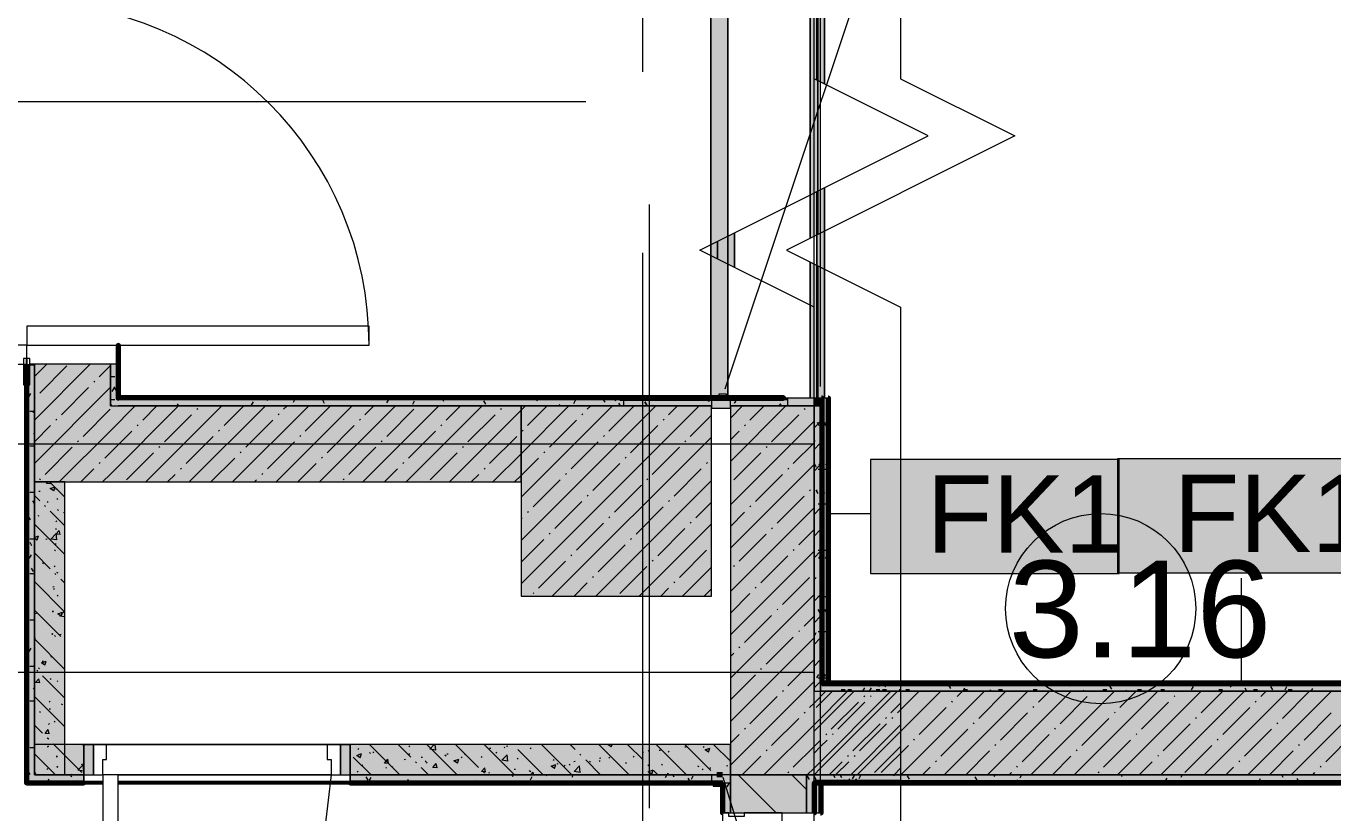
# Model space of a CAD drawing. Header units: millimetres. Extents: x -3817 to 677485, y -22715 to 103890.
# Drawn here: x 588856 to 592292, y 12007 to 14075 of the extents above; entities that cross this region are included whole.
import ezdxf

# ---------------------------------------------------------------- set-up
doc = ezdxf.new("R2010")
doc.units = ezdxf.units.MM
doc.layers.add('PDF _Геометрия', color=7, linetype='Continuous', true_color=0x1d1d1d)
doc.layers.add('PDF _Сплошная заливка', color=7, linetype='Continuous', true_color=0xffffff)
doc.layers.add('PDF _Текст', color=7, linetype='Continuous')
doc.styles.add('PDF GOST-Common', font='arial.ttf')

msp = doc.modelspace()

# ---------------------------------------------------------------- hatches: boundary and pattern name
at = {"layer": 'PDF _Сплошная заливка', "transparency": 33554559}
h = msp.add_hatch(color=256, dxfattribs=at)
h.paths.add_polyline_path([(588858.1, 12106.9), (588878.1, 12106.9), (588878.1, 13186.9), (588866.1, 13186.9), (588866.1, 13131.9), (588858.1, 13131.9), (588858.1, 12653.9)], flags=0)
h.paths.add_polyline_path([(588866.1, 14636.9), (588878.1, 14636.9), (588878.1, 17226.9), (588858.1, 17226.9), (588858.6, 14691.9), (588866.1, 14691.9), (588866.1, 14644.9)], flags=0)
h = msp.add_hatch(color=256, dxfattribs=at)
h.paths.add_polyline_path([(589078.1, 12876.9), (589078.1, 13186.9), (588878.1, 13186.9), (588878.1, 12876.9)], flags=0)
h.paths.add_polyline_path([(588878.1, 14636.9), (589078.1, 14636.9), (589078.1, 17076.9), (588878.1, 17076.9), (588878.1, 16477.7)], flags=0)
for color, points in [(5, [(590656.6, 13097.9), (590677.6, 13097.9), (590677.6, 13107.9), (590697.6, 13107.9), (590697.6, 13097.9), (590701.6, 13097.9), (590701.6, 15455.9), (590677.6, 15455.9), (590677.6, 15445.9), (590657.6, 15445.9), (590656.6, 13107.9)]), (5, [(590677.6, 13101.1), (590677.6, 13107.9), (590697.6, 13107.9), (590697.6, 13101.1), (590701.6, 13101.1), (590701.6, 15455.9), (590677.6, 15455.9), (590677.6, 15445.9), (590657.6, 15445.9), (590656.6, 13101.1)]), (5, [(590719, 13441.3), (590719, 13532.2), (590674, 13509.7), (590674, 13463.8), (590715, 13443.3)]), (5, [(590719, 13441.3), (590719, 13532.2), (590674, 13509.7), (590674, 13463.8), (590715, 13443.3)]), (256, [(590928.1, 13076.9), (590928.1, 13096.9), (589098.1, 13096.9), (589098.1, 13076.9), (590658.1, 13076.9), (590658.1, 13091.9), (590708.1, 13091.9), (590708.1, 13076.9)]), (256, [(590708.1, 13076.9), (590858.1, 13076.9), (590858.1, 13096.9), (590428.1, 13096.9), (590428.1, 13076.9), (590658.1, 13076.9), (590658.1, 13091.9), (590708.1, 13091.9)]), (256, [(590928.1, 12326.9), (590948.1, 12326.9), (590948.1, 13096.9), (590928.1, 13096.9), (590928.1, 12653.9)]), (256, [(590945.5, 12326.9), (590965.5, 12326.9), (590965.5, 13096.9), (590945.5, 13096.9), (590945.5, 12547.6)]), (256, [(590052.9, 12876.9), (590158.1, 12876.9), (590158.1, 13076.9), (589078.1, 13076.9), (589078.1, 12876.9)]), (256, [(590158.1, 12576.9), (590658.1, 12576.9), (590658.1, 13076.9), (590158.1, 13076.9), (590158.1, 12653.9)]), (256, [(590908.1, 12106.9), (590928.1, 12106.9), (590928.1, 13076.9), (590708.1, 13076.9), (590708.1, 12106.9), (590783.6, 12106.9)]), (256, [(588878.1, 12106.9), (588958.1, 12106.9), (588958.1, 12876.9), (588878.1, 12876.9), (588878.1, 12653.9)]), (256, [(592405.5, 12326.9), (592405.5, 12346.9), (590965.5, 12346.9), (590965.5, 12326.9), (591951.7, 12326.9)]), (256, [(591951.7, 12106.9), (592425.5, 12106.9), (592425.5, 12326.9), (590945.5, 12326.9), (590945.5, 12106.9), (591223.4, 12106.9)]), (256, [(594345.5, 12086.9), (594345.5, 12106.9), (590945.5, 12106.9), (590945.5, 12086.9), (593408.5, 12086.9)])]:
    msp.add_hatch(color=color, dxfattribs=at).paths.add_polyline_path(points)
at = {"layer": 'PDF _Сплошная заливка', "true_color": 0x494949, "transparency": 33554559}
h = msp.add_hatch(color=251, dxfattribs=at)
h.paths.add_polyline_path([(590938.1, 13096.9), (590938.1, 13445.5), (590918.1, 13455.5), (590918.1, 13096.9), (590928.1, 13096.9)], flags=0)
h.paths.add_polyline_path([(590918.1, 13517.9), (590938.1, 13527.9), (590938.1, 15456.9), (590918.1, 15456.9), (590918.1, 13786.7)], flags=0)
h = msp.add_hatch(color=251, dxfattribs=at)
h.paths.add_polyline_path([(590945.5, 13096.9), (590955.5, 13096.9), (590955.5, 13650.4), (590935.5, 13640.4), (590935.5, 13096.9)], flags=0)
h.paths.add_polyline_path([(590955.5, 13923), (590955.5, 15456.9), (590935.5, 15456.9), (590935.5, 13933), (590945.5, 13928)], flags=0)
at = {"layer": 'PDF _Сплошная заливка', "transparency": 33554559}
h = msp.add_hatch(color=256, dxfattribs=at)
h.paths.add_polyline_path([(590688.1, 12106.9), (590708.1, 12106.9), (590708.1, 12186.9), (589708.1, 12186.9), (589708.1, 12106.9), (590687.1, 12106.9)], flags=0)
h.paths.add_polyline_path([(588878.1, 12106.9), (589008.1, 12106.9), (589008.1, 12186.9), (588878.1, 12186.9)], flags=0)
h = msp.add_hatch(color=256, dxfattribs=at)
h.paths.add_polyline_path([(590658.1, 12086.9), (590658.1, 12106.9), (589708.1, 12106.9), (589708.1, 12086.9), (590052.9, 12086.9)], flags=0)
h.paths.add_polyline_path([(589008.1, 12086.9), (589008.1, 12106.9), (588858.1, 12106.9), (588858.1, 12086.9)], flags=0)
h = msp.add_hatch(color=256, dxfattribs=at)
h.paths.add_polyline_path([(590783.6, 9776.9), (590908.1, 9776.9), (590908.1, 9876.9), (590708.1, 9876.9), (590708.1, 9776.9)], flags=0)
h.paths.add_polyline_path([(590783.6, 12006.9), (590908.1, 12006.9), (590908.1, 12106.9), (590708.1, 12106.9), (590708.1, 12006.9)], flags=0)
h = msp.add_hatch(color=256, dxfattribs=at)
h.paths.add_polyline_path([(590908.1, 9776.9), (590928.1, 9776.9), (590928.1, 9856.9), (590908.1, 9856.9), (590908.1, 9785.9)], flags=0)
h.paths.add_polyline_path([(590908.1, 12006.9), (590928.1, 12006.9), (590928.1, 12106.9), (590908.1, 12106.9)], flags=0)
h = msp.add_hatch(color=256, dxfattribs=at)
h.paths.add_polyline_path([(590928.1, 9776.9), (590945.5, 9776.9), (590945.5, 9856.9), (590928.1, 9856.9), (590928.1, 9779.5)], flags=0)
h.paths.add_polyline_path([(590928.1, 12006.9), (590945.5, 12006.9), (590945.5, 12106.9), (590928.1, 12106.9), (590928.1, 12017.3)], flags=0)
h = msp.add_hatch(color=256, dxfattribs=at)
h.paths.add_polyline_path([(590689.1, 9796.9), (590708.1, 9796.9), (590708.1, 9876.9), (590688.1, 9876.9), (590688.1, 9796.9)], flags=0)
h.paths.add_polyline_path([(590688.1, 12006.9), (590708.1, 12006.9), (590708.1, 12085.9), (590688.1, 12085.9)], flags=0)

# ---------------------------------------------------------------- linework, layer by layer
at = {"layer": 'PDF _Геометрия', "color": 7, "lineweight": 9}
for points in [[(590928.1, 1596.9), (590928.1, 13336.7), (590628.1, 13486.7), (591228.1, 13786.7), (590928.1, 13936.7), (590928.1, 25676.6)], [(591155.8, 25676.6), (591155.8, 13936.7), (591455.8, 13786.7), (590855.8, 13486.7), (591155.8, 13336.7), (591155.8, 1596.9)], [(590677.6, 13101.1), (590656.6, 13101.1), (590656.6, 15455.9), (590656.6, 13101.1)], [(590701.6, 13101.1), (590701.6, 15455.9), (590701.6, 13101.1), (590697.6, 13101.1)], [(589078.1, 13076.9), (589078.1, 13186.9), (589078.1, 13076.9), (589098.1, 13076.9)], [(590417.6, 13096.9), (589098.1, 13096.9), (589098.1, 13097.9)], [(590948.1, 12346.9), (590948.1, 13096.9)], [(590965.5, 12346.9), (590965.5, 13096.9)], [(590658.1, 13076.9), (590158.1, 13076.9), (590158.1, 12576.9), (590658.1, 12576.9), (590658.1, 13076.9)], [(590928.1, 12326.9), (590928.1, 13076.9), (590928.1, 12326.9), (590948.1, 12326.9)], [(590945.5, 12326.9), (590945.5, 13076.9), (590945.5, 12326.9), (590965.5, 12326.9)], [(590966, 12794.1), (591076.9, 12794.1)], [(592052.4, 12347.4), (592052.4, 12624.1)], [(592425.5, 12326.9), (592405.5, 12326.9), (590965.5, 12326.9), (592405.5, 12326.9)], [(590928.1, 12106.9), (590908.1, 12106.9), (590908.1, 12006.9), (590908.1, 12106.9), (590708.1, 12106.9), (590708.1, 12006.9), (590708.1, 12106.9), (590688.1, 12106.9)], [(590708.1, 12106.9), (590908.1, 12106.9), (590928.1, 12106.9)], [(588858.1, 12086.9), (589008.1, 12086.9)], [(589708.1, 12086.9), (590658.1, 12086.9)], [(590688.1, 12085.9), (590688.1, 12006.9)], [(590928.1, 12006.9), (590928.1, 12085.9)], [(590945.5, 12006.9), (590945.5, 12085.9)]]:
    msp.add_lwpolyline(points, dxfattribs=at)
at = {"layer": 'PDF _Геометрия', "color": 253, "lineweight": 9, "true_color": 0xaaaaaa}
for points in [[(590928.1, 13000.5), (590928.1, 14576.9), (590928.1, 17076.9)], [(590945.5, 13127.5), (590945.5, 14576.9), (590945.5, 17076.9)], [(590478.1, 13955.6), (590478.1, 14590.6)], [(585603.9, 13876.9), (587828.1, 13876.9), (590328.1, 13876.9)], [(590495.5, 12018.8), (590495.5, 13606.3)], [(590478.1, 11891.9), (590478.1, 13479.4)], [(587535.3, 12976.9), (588428.1, 12976.9), (590928.1, 12976.9)], [(590945.5, 12016.2), (590945.5, 12651.2)], [(590928.1, 11889.3), (590928.1, 12524.3)], [(586325.1, 12376.9), (588428.1, 12376.9), (590928.1, 12376.9)], [(589048.1, 12186.9), (589668.1, 12186.9), (589048.1, 12186.9)], [(589098.1, 12106.9), (589658.1, 12106.9), (589643.1, 11973.3), (589598.7, 11846.5), (589527.2, 11732.8), (589432.2, 11637.8), (589318.4, 11566.3), (589191.6, 11521.9), (589058.1, 11506.9)], [(589658.1, 12106.9), (589058.1, 12106.9)]]:
    msp.add_lwpolyline(points, dxfattribs=at)
at = {"layer": 'PDF _Геометрия', "color": 231, "lineweight": 70, "true_color": 0xff80c0}
for points in [[(590965.5, 15456.9), (590966.5, 15456.9), (590966.5, 16835.9), (592404.5, 16835.9), (592404.5, 12347.9), (590966.5, 12347.9), (590966.5, 13096.9), (590965.5, 13096.9)], [(588857.1, 13186.9), (588857.1, 12086.9), (588858.1, 12086.9), (588858.1, 13131.9)], [(590417.6, 13096.9), (590417.6, 13097.9), (589098.1, 13097.9)], [(591155.8, 12347.9), (590949.1, 12347.9), (590949.1, 13096.9), (590948.1, 13096.9)], [(590945.5, 12086.9), (594585.5, 12086.9), (594585.5, 12755.9), (607045.5, 12755.9), (607377.1, 12755.9)], [(590945.5, 12006.9), (590946.5, 12006.9), (590946.5, 12085.9), (594585.5, 12085.9), (594586.5, 12085.9), (594586.5, 12755.9), (594585.5, 12755.9)], [(590949.1, 12346.9), (591155.8, 12346.9)], [(590966.5, 12346.9), (592405.5, 12346.9)], [(590687.6, 12106.9), (590672.6, 12106.9)], [(588858.1, 12086.9), (588857.1, 12086.9), (588857.1, 12085.9), (589008.1, 12085.9), (589008.1, 12086.9)], [(589708.1, 12086.9), (589708.1, 12085.9), (590688.1, 12085.9)], [(590687.1, 12085.9), (590687.1, 12006.9), (590688.1, 12006.9)], [(591155.8, 12086.9), (590928.1, 12086.9)], [(590928.1, 12006.9), (590929.1, 12006.9), (590929.1, 12085.9), (591155.8, 12085.9)]]:
    msp.add_lwpolyline(points, dxfattribs=at)
at = {"layer": 'PDF _Геометрия', "color": 7, "lineweight": 9}
for points in [[(590656.6, 15455.9), (590656.6, 13097.9)], [(590701.6, 15455.9), (590701.6, 13097.9)], [(590918.1, 15456.9), (590918.1, 13517.9)], [(590935.5, 15456.9), (590935.5, 13933)], [(590938.1, 15456.9), (590938.1, 13527.9)], [(590955.5, 15456.9), (590955.5, 13923)], [(590955.5, 13650.4), (590955.5, 13096.9)], [(590935.5, 13640.4), (590935.5, 13096.9)], [(590674, 13509.7), (590674, 13463.8)], [(590674, 13509.7), (590674, 13463.8)], [(590719, 13532.2), (590719, 13441.3)], [(590719, 13532.2), (590719, 13441.3)], [(590918.1, 13455.5), (590918.1, 13096.9)], [(590938.1, 13445.5), (590938.1, 13096.9)], [(588878.1, 13186.9), (588878.1, 12876.9)], [(589098.1, 13076.9), (590158.1, 13076.9)], [(591730, 12936), (591076.9, 12936), (591076.9, 12636), (591730, 12636)], [(592379, 12938), (591725.9, 12938), (591725.9, 12638), (592379, 12638)], [(588878.1, 12106.9), (589008.1, 12106.9)], [(589708.1, 12106.9), (590687.1, 12106.9)], [(590945.5, 12106.9), (590928.1, 12106.9)]]:
    msp.add_lwpolyline(points, close=True, dxfattribs=at)
at = {"layer": 'PDF _Геометрия', "color": 250, "lineweight": 9, "true_color": 0x3c3c3c}
for points in [[(590694.3, 13122.1), (591206.6, 14655.2), (591431.9, 14655.2), (591206.6, 14655.2), (590666.6, 15387.2)], [(590694.3, 9797.6), (591206.6, 10414.2), (591431.9, 10414.2), (591206.6, 10414.2), (590689.3, 12099.5)]]:
    msp.add_lwpolyline(points, dxfattribs=at)
at = {"layer": 'PDF _Геометрия', "color": 253, "lineweight": 9, "true_color": 0xaaaaaa}
msp.add_lwpolyline([(589758.1, 13236.9, 0.414213), (588858.1, 14136.9), (588974.6, 14152.2), (589083.1, 14197.1), (589176.3, 14268.7), (589247.8, 14361.9), (589292.8, 14470.4), (589308.1, 14586.9)], format="xyb", dxfattribs=at)
at = {"layer": 'PDF _Геометрия', "color": 253, "lineweight": 13, "true_color": 0xaaaaaa}
for points in [[(589758.1, 13236.9), (589758.1, 13286.9), (588858.1, 13286.9), (588858.1, 13236.9)], [(588858.1, 13236.9), (588808.1, 13236.9), (588808.1, 13246.9), (588778.1, 13246.9), (588778.1, 13186.9), (588858.1, 13186.9)], [(588849.1, 13201.9), (588849.1, 13131.9), (588857.1, 13131.9), (588857.1, 13201.9)], [(588857.1, 13201.9), (588857.1, 13186.9), (588858.1, 13186.9), (588858.1, 13201.9)], [(588858.1, 13201.9), (588858.1, 13131.9), (588866.1, 13131.9), (588866.1, 13201.9)], [(589033.1, 12186.9), (589008.1, 12186.9), (589008.1, 12106.9), (589033.1, 12106.9)], [(589058.1, 12106.9), (589058.1, 12146.9), (589068.1, 12146.9), (589068.1, 12186.9), (589033.1, 12186.9), (589033.1, 12106.9)], [(589658.1, 12106.9), (589683.1, 12106.9), (589683.1, 12186.9), (589648.1, 12186.9), (589648.1, 12146.9), (589658.1, 12146.9)], [(589683.1, 12186.9), (589683.1, 12106.9), (589708.1, 12106.9), (589708.1, 12186.9)], [(589058.1, 11506.9), (589098.1, 11506.9), (589098.1, 12106.9), (589058.1, 12106.9)]]:
    msp.add_lwpolyline(points, close=True, dxfattribs=at)
at = {"layer": 'PDF _Геометрия', "color": 231, "lineweight": 70, "true_color": 0xff80c0}
for points in [[(589099.1, 13096.9), (589099.1, 13235.3), (589098.1, 13235.3), (589098.1, 13096.9)], [(590417.6, 13096.9), (590847.6, 13096.9), (590847.6, 13097.9), (590417.6, 13097.9)]]:
    msp.add_lwpolyline(points, close=True, dxfattribs=at)
at = {"layer": 'PDF _Геометрия', "color": 9, "lineweight": 9, "true_color": 0xc0c0c0}
for points in [[(589098.1, 13097.9), (589098.1, 13186.9), (589078.1, 13186.9), (588878.1, 13186.9), (588866.1, 13186.9)], [(588858.1, 13131.9), (588858.1, 12106.9), (588858.1, 12086.9)], [(589008.1, 12106.9), (589008.1, 12086.9), (589008.1, 12106.9), (589008.1, 12186.9), (588878.1, 12186.9), (588878.1, 12106.9), (588878.1, 12876.9), (589078.1, 12876.9), (590158.1, 12876.9), (590158.1, 13076.9), (590658.1, 13076.9), (590428.1, 13076.9), (590428.1, 13096.9), (590858.1, 13096.9), (590858.1, 13076.9), (590708.1, 13076.9), (590928.1, 13076.9), (590708.1, 13076.9), (590708.1, 12106.9), (590708.1, 12186.9), (589708.1, 12186.9), (589708.1, 12106.9), (589708.1, 12086.9), (589708.1, 12106.9)], [(590948.1, 13096.9), (590928.1, 13096.9), (590417.6, 13096.9)], [(590697.6, 13091.9), (590697.6, 13107.9), (590677.6, 13107.9), (590677.6, 13091.9)], [(590965.5, 13096.9), (590945.5, 13096.9), (590928.1, 13096.9)], [(591155.8, 12346.9), (590949.1, 12346.9)], [(592405.5, 12346.9), (590966.5, 12346.9)], [(589008.1, 12186.9), (589708.1, 12186.9)], [(590928.1, 12106.9), (591155.8, 12106.9), (590928.1, 12106.9)], [(590662.6, 12085.9), (590662.6, 12076.8), (590682.6, 12076.8), (590682.6, 12085.9)], [(590928.1, 12086.9), (591155.8, 12086.9)], [(590945.5, 12086.9), (594345.5, 12086.9), (594565.5, 12086.9)], [(590688.1, 12006.9), (590708.1, 12006.9), (590908.1, 12006.9), (590928.1, 12006.9)], [(590928.1, 12006.9), (590945.5, 12006.9)]]:
    msp.add_lwpolyline(points, dxfattribs=at)
at = {"layer": 'PDF _Геометрия', "color": 253, "lineweight": 9, "true_color": 0x9b9b9b}
for points in [[(588866.1, 13184.9), (588876.1, 13184.9)], [(589088.8, 13186.4), (589088.6, 13186.9)], [(589079.4, 13154.5), (589089.5, 13154.5)], [(589092.9, 13118.4), (589087.9, 13127.1)], [(588867.6, 13109.1), (588862.5, 13100.4)], [(589079.4, 13093.5), (589089.5, 13093.5)], [(589086.9, 13123.2), (589081.9, 13114.5)], [(589170.8, 13093.5), (589180.9, 13093.5)], [(589176.2, 13096.1), (589175.7, 13096.9)], [(589247.6, 13096.9), (589244.3, 13091.1)], [(589353.7, 13093.5), (589363.8, 13093.5)], [(589445.2, 13093.5), (589455.2, 13093.5)], [(589494, 13096.9), (589490.1, 13090)], [(589506.1, 13093.5), (589516.2, 13093.5)], [(589563.1, 13094.6), (589558.1, 13085.9)], [(589599.6, 13094.2), (589598.1, 13096.9)], [(589641.3, 13083), (589636.2, 13091.7)], [(589658.5, 13093.5), (589668.6, 13093.5)], [(589750, 13093.5), (589760, 13093.5)], [(589808.9, 13093.5), (589803.8, 13084.8)], [(589841.4, 13093.5), (589851.5, 13093.5)], [(589955, 13088.2), (589950, 13096.9)], [(590023.1, 13092.3), (590020.4, 13096.9)], [(590024.3, 13093.5), (590034.3, 13093.5)], [(590092.3, 13096.9), (590091.2, 13094.9)], [(590115.7, 13093.5), (590125.8, 13093.5)], [(590176.7, 13093.5), (590186.7, 13093.5)], [(590200.8, 13089.3), (590196.4, 13096.9)], [(590300.3, 13091.4), (590295.3, 13082.7)], [(590329.1, 13093.5), (590339.1, 13093.5)], [(590338.7, 13096.9), (590336.9, 13093.8)], [(590378.5, 13086.3), (590373.4, 13095)], [(590409.1, 13096.9), (590405, 13089.7)], [(590420.5, 13093.5), (590430.6, 13093.5), (590428.1, 13093.5)], [(588866, 13063), (588876.1, 13063)], [(588878.1, 13066.4), (588873.7, 13058.7)], [(589081.7, 13076.9), (589078.1, 13083.1)], [(589257.7, 13076.9), (589254.4, 13082.5)], [(589453.5, 13087.6), (589448.4, 13078.9)], [(589876.9, 13089.5), (589871.9, 13080.8)], [(590064.7, 13081.1), (590059.7, 13089.8)], [(590102.4, 13076.9), (590101.3, 13078.7)], [(590258.7, 13080.2), (590256.8, 13076.9)], [(590419.1, 13076.9), (590415.1, 13083.9)], [(590942, 13024.5), (590937, 13033.3)], [(590938.7, 13032.5), (590948.1, 13032.5)], [(590959.4, 13024.5), (590954.4, 13033.3)], [(590956, 13032.5), (590965.5, 13032.5)], [(588878.1, 13002.7), (588876.7, 13005.2)], [(590948.1, 12994.2), (590945.1, 12989)], [(590965.5, 12994.2), (590962.5, 12989)], [(588866, 12971.6), (588876.1, 12971.6)], [(590930.9, 12982.9), (590928.1, 12987.7)], [(590948.2, 12982.9), (590945.5, 12987.7)], [(590935, 12914.9), (590929.9, 12923.6)], [(590946.1, 12929.7), (590941.1, 12921)], [(590952.3, 12914.9), (590947.3, 12923.6)], [(590963.4, 12929.7), (590958.4, 12921)], [(590938.7, 12910.6), (590948.1, 12910.6)], [(590956, 12910.6), (590965.5, 12910.6)], [(590939.1, 12846.8), (590934, 12855.6)], [(590956.4, 12846.8), (590951.4, 12855.6)], [(588866, 12849.7), (588876.1, 12849.7)], [(588878.1, 12819.9), (588873.7, 12827.5)], [(590938.7, 12819.2), (590948.1, 12819.2)], [(590956, 12819.2), (590965.5, 12819.2)], [(588862.4, 12795.3), (588858.1, 12787.9)], [(588867.6, 12777.1), (588862.6, 12785.8)], [(588858.3, 12727.3), (588858.1, 12727)], [(588866, 12727.7), (588876.1, 12727.7)], [(588871.7, 12709.1), (588866.6, 12717.8)], [(588869.4, 12685.6), (588864.4, 12676.9)], [(590938.7, 12697.3), (590948.1, 12697.3)], [(590945, 12684), (590940, 12675.3)], [(590956, 12697.3), (590965.5, 12697.3)], [(590962.3, 12684), (590957.3, 12675.3)], [(588875.8, 12641.1), (588870.7, 12649.8)], [(588866, 12636.3), (588876.1, 12636.3)], [(588864.6, 12599.4), (588859.6, 12608.1)], [(590938.7, 12575.3), (590948.1, 12575.3)], [(590944.2, 12533.1), (590939.2, 12541.8)], [(590956, 12575.3), (590965.5, 12575.3)], [(590961.6, 12533.1), (590956.6, 12541.8)], [(588866, 12514.4), (588876.1, 12514.4)], [(590932.7, 12479.9), (590928.1, 12471.8)], [(590938.7, 12483.9), (590948.1, 12483.9)], [(590950.1, 12479.9), (590945.5, 12471.8)], [(590956, 12483.9), (590965.5, 12483.9)], [(588868.4, 12439.9), (588863.3, 12431.2)], [(588861.6, 12421.7), (588858.1, 12427.8)], [(590948.1, 12404.4), (590947.4, 12405.7)], [(590965.5, 12404.4), (590964.7, 12405.7)], [(588866, 12392.5), (588876.1, 12392.5)], [(588878.1, 12395.9), (588874.5, 12389.6)], [(590939.8, 12370.2), (590934.8, 12361.5)], [(590957.2, 12370.2), (590952.1, 12361.5)], [(588878.1, 12332.2), (588875.9, 12336)], [(590938.7, 12362), (590948.1, 12362)], [(590956, 12362), (590965.5, 12362)], [(591060.6, 12335.6), (591055.6, 12326.9)], [(591078, 12335.6), (591073, 12326.9)], [(591102.3, 12346.8), (591097.3, 12338.1)], [(591119.6, 12346.8), (591114.6, 12338.1)], [(591225.3, 12346.9), (591224.3, 12345.2)], [(591246, 12345.3), (591245.1, 12346.9)], [(591287.6, 12334.2), (591282.6, 12342.9)], [(591471.6, 12346.9), (591470, 12344.1)], [(591542, 12346.9), (591538, 12340)], [(591601.4, 12339.3), (591597, 12346.9)], [(591669.4, 12343.4), (591667.4, 12346.9)], [(591711, 12332.3), (591706, 12341)], [(591847.1, 12340.4), (591843.4, 12346.9)], [(591924.9, 12339.4), (591919.8, 12330.7)], [(591964.4, 12346.9), (591961.5, 12341.9)], [(592024.8, 12337.4), (592019.8, 12346.2)], [(592134.5, 12330.4), (592129.4, 12339.1)], [(592170.6, 12338.3), (592165.6, 12329.6)], [(588866, 12301), (588876.1, 12301)], [(590999.6, 12331.5), (591009.7, 12331.5)], [(591017, 12331.5), (591027, 12331.5)], [(591091.1, 12331.5), (591101.1, 12331.5)], [(591108.4, 12331.5), (591118.5, 12331.5)], [(591152, 12331.5), (591155.8, 12331.5)], [(591169.4, 12331.5), (591179.4, 12331.5)], [(591323.7, 12334.5), (591319.3, 12326.9)], [(591321.8, 12331.5), (591331.8, 12331.5)], [(591391.8, 12330.5), (591389.7, 12326.9)], [(591413.2, 12331.5), (591423.3, 12331.5)], [(591504.7, 12331.5), (591514.7, 12331.5)], [(591637.5, 12329.4), (591636.1, 12326.9)], [(591687.5, 12331.5), (591697.6, 12331.5)], [(591749.4, 12326.9), (591747.6, 12329.8)], [(591779, 12331.5), (591789, 12331.5)], [(591839.9, 12331.5), (591850, 12331.5)], [(591992.3, 12331.5), (592002.4, 12331.5)], [(592066.1, 12326.9), (592061.4, 12335)], [(592083.8, 12331.5), (592093.8, 12331.5)], [(592129, 12327.2), (592128.8, 12326.9)], [(592171.7, 12326.9), (592171.1, 12327.9)], [(592175.2, 12331.5), (592185.3, 12331.5)], [(592238.6, 12334.2), (592234.4, 12326.9)], [(588878.1, 12213), (588877.5, 12211.9)], [(588866, 12179.1), (588876.1, 12179.1)], [(588866.8, 12108), (588861.8, 12116.7)], [(588916, 12095.7), (588910.9, 12087)], [(588976.5, 12100.9), (588973, 12106.9)], [(589755.3, 12093), (589750.3, 12101.7)], [(589762.8, 12099.5), (589757.8, 12090.7)], [(589864.4, 12086.9), (589859.9, 12094.7)], [(589978.3, 12106.9), (589977.2, 12104.9)], [(590137.1, 12102.3), (590134.5, 12106.9)], [(590186.3, 12101.3), (590181.3, 12092.6)], [(590224.7, 12106.9), (590222.9, 12103.8)], [(590295, 12106.9), (590290.9, 12099.7)], [(590541.4, 12106.9), (590536.7, 12098.6)], [(590560.5, 12100.4), (590556.8, 12106.9)], [(590602.2, 12089.2), (590597.1, 12097.9)], [(590609.7, 12103.2), (590604.7, 12094.5)], [(590915.9, 12094.4), (590910.9, 12103.1)], [(590933.3, 12094.4), (590928.3, 12103.1)], [(590984, 12098.5), (590979.1, 12106.9)], [(591001.3, 12098.5), (590996.5, 12106.9)], [(591025.6, 12087.3), (591020.6, 12096)], [(591033.2, 12105.1), (591028.1, 12096.4)], [(591043, 12087.3), (591037.9, 12096)], [(591050.5, 12105.1), (591045.5, 12096.4)], [(591139.7, 12106.9), (591137.8, 12103.5)], [(591157.1, 12106.9), (591155.1, 12103.5)], [(591179, 12095.5), (591174, 12104.2)], [(591356.7, 12092.5), (591351.7, 12101.2)], [(591403.5, 12106.9), (591400.9, 12102.4)], [(591473.8, 12106.9), (591468.9, 12098.3)], [(591738.5, 12101.8), (591735.6, 12106.9)], [(591855.7, 12097.8), (591850.7, 12089.1)], [(591896.2, 12106.9), (591892.4, 12100.2)], [(592101.5, 12096.7), (592096.4, 12088)], [(592162, 12099.9), (592157.9, 12106.9)], [(592203.6, 12088.7), (592198.6, 12097.4)], [(592248.1, 12106.9), (592247.8, 12106.2)], [(589794, 12086.9), (589791.9, 12090.6)], [(590040.4, 12086.9), (590037.6, 12091.7)], [(590144.6, 12090.2), (590142.7, 12086.9)], [(590216.4, 12086.9), (590215.3, 12088.7)], [(590390.4, 12089.1), (590389.1, 12086.9)], [(590704.1, 12083.9), (590699.1, 12075.2)], [(590991.5, 12094), (590987.4, 12086.9)], [(590999.6, 12087.7), (591009.7, 12087.7)], [(591008.9, 12094), (591004.8, 12086.9)], [(591017, 12087.7), (591027, 12087.7)], [(591091.1, 12087.7), (591101.1, 12087.7)], [(591108.4, 12087.7), (591118.5, 12087.7)], [(591199.9, 12087.7), (591209.9, 12087.7)], [(591254.6, 12092.9), (591251.1, 12086.9)], [(591322.6, 12088.8), (591321.5, 12086.9)], [(591382.7, 12087.7), (591392.8, 12087.7)], [(591395.2, 12086.9), (591393.3, 12090.1)], [(591465.6, 12086.9), (591461.4, 12094.1)], [(591474.2, 12087.7), (591484.2, 12087.7)], [(591535.1, 12087.7), (591545.2, 12087.7)], [(591568.4, 12087.7), (591567.9, 12086.9)], [(591641.6, 12086.9), (591639.1, 12091.2)], [(591687.5, 12087.7), (591697.6, 12087.7)], [(591779, 12087.7), (591789, 12087.7)], [(591817.5, 12086.9), (591816.8, 12088.2)], [(591870.4, 12087.7), (591880.5, 12087.7)], [(592053.3, 12087.7), (592063.4, 12087.7)], [(592144.7, 12087.7), (592154.8, 12087.7)], [(592169.5, 12092.6), (592166.2, 12086.9)], [(592205.7, 12087.7), (592215.8, 12087.7)]]:
    msp.add_lwpolyline(points, dxfattribs=at)
at = {"layer": 'PDF _Геометрия', "lineweight": 9}
for points in [[(588878.1, 13153.9), (588911.1, 13186.9)], [(588878.1, 13039.8), (589025.1, 13186.9)], [(588892, 13110.7), (588963.3, 13182)], [(589048.8, 13153.5), (589078.1, 13182.8)], [(588878.1, 12925.8), (589078.1, 13125.8)], [(589034.5, 13139.2), (589036.9, 13141.6)], [(588878.1, 13096.8), (588880.1, 13098.8)], [(588949, 13053.7), (589020.3, 13125)], [(588943.2, 12876.9), (589078.1, 13011.7), (589143.2, 13076.9)], [(589006, 12996.7), (589077.3, 13067.9)], [(589057.3, 12876.9), (589078.1, 12897.7), (589257.3, 13076.9)], [(589162.8, 13039.4), (589200.3, 13076.9)], [(589171.3, 12876.9), (589371.3, 13076.9)], [(589285.4, 12876.9), (589485.4, 13076.9)], [(589305.4, 13067.9), (589307.8, 13070.3)], [(589376.7, 13025.2), (589428.4, 13076.9)], [(589399.4, 12876.9), (589599.4, 13076.9)], [(589513.5, 12876.9), (589713.5, 13076.9)], [(589533.5, 13067.9), (589542.4, 13076.9)], [(589590.5, 13010.9), (589656.5, 13076.9)], [(589627.5, 12876.9), (589827.5, 13076.9)], [(589741.6, 12876.9), (589941.6, 13076.9)], [(589747.3, 13053.7), (589770.5, 13076.9)], [(589804.4, 12996.7), (589875.6, 13067.9)], [(589855.6, 12876.9), (590055.6, 13076.9)], [(589961.2, 13039.4), (589998.6, 13076.9)], [(589969.7, 12876.9), (590158.1, 13065.3), (590169.7, 13076.9)], [(590083.7, 12876.9), (590158.1, 12951.2), (590283.7, 13076.9)], [(590103.7, 13067.9), (590106.1, 13070.3)], [(590158.1, 12837.2), (590397.8, 13076.9)], [(590158.1, 12723.1), (590511.8, 13076.9)], [(590158.1, 12609.1), (590625.9, 13076.9)], [(590175, 13025.2), (590226.7, 13076.9)], [(590331.8, 13067.9), (590340.8, 13076.9)], [(590388.9, 13010.9), (590454.8, 13076.9)], [(590545.7, 13053.7), (590568.9, 13076.9)], [(590708.1, 13045), (590739.9, 13076.9)], [(590708.1, 12931), (590854, 13076.9)], [(590759.5, 13039.4), (590797, 13076.9)], [(590902.1, 13067.9), (590904.5, 13070.3)], [(588878.1, 12982.8), (588920.5, 13025.2)], [(588934.7, 13039.4), (588937.1, 13041.8)], [(589148.6, 13025.2), (589151, 13027.5)], [(589219.9, 12982.4), (589291.1, 13053.7)], [(589433.7, 12968.1), (589505, 13039.4)], [(589519.2, 13053.7), (589521.6, 13056.1)], [(589647.6, 12953.9), (589718.8, 13025.2)], [(589733.1, 13039.4), (589735.5, 13041.8)], [(589946.9, 13025.2), (589949.3, 13027.5)], [(590018.2, 12982.4), (590089.5, 13053.7)], [(590232.1, 12968.1), (590303.3, 13039.4)], [(590317.6, 13053.7), (590320, 13056.1)], [(590445.9, 12953.9), (590517.2, 13025.2)], [(590531.4, 13039.4), (590533.8, 13041.8)], [(590602.7, 12996.7), (590658.1, 13052.1)], [(590708.1, 12816.9), (590928.1, 13036.9)], [(590745.3, 13025.2), (590747.6, 13027.5)], [(590816.6, 12982.4), (590887.8, 13053.7)], [(590928.1, 13019.6), (590945.5, 13036.9)], [(589063, 12939.6), (589078.1, 12954.7), (589134.3, 13010.9)], [(589276.9, 12925.4), (589348.2, 12996.7)], [(589362.4, 13010.9), (589364.8, 13013.3)], [(589576.3, 12996.7), (589578.6, 12999)], [(589861.4, 12939.6), (589932.7, 13010.9)], [(590075.2, 12925.4), (590146.5, 12996.7)], [(590160.8, 13010.9), (590163.1, 13013.3)], [(590239.9, 12576.9), (590658.1, 12995)], [(590374.6, 12996.7), (590377, 12999)], [(590708.1, 12988), (590731, 13010.9)], [(588906.2, 12896.9), (588977.5, 12968.1)], [(588991.8, 12982.4), (588994.1, 12984.8)], [(589120.1, 12882.6), (589191.4, 12953.9)], [(589205.6, 12968.1), (589208, 12970.5)], [(589419.5, 12953.9), (589421.8, 12956.3)], [(589490.7, 12911.1), (589562, 12982.4)], [(589704.6, 12896.9), (589775.9, 12968.1)], [(589790.1, 12982.4), (589792.5, 12984.8)], [(589918.4, 12882.6), (589989.7, 12953.9)], [(590004, 12968.1), (590006.3, 12970.5)], [(590217.8, 12953.9), (590220.2, 12956.3)], [(590289.1, 12911.1), (590360.4, 12982.4)], [(590502.9, 12896.9), (590574.2, 12968.1)], [(590588.5, 12982.4), (590590.8, 12984.8)], [(590716.8, 12882.6), (590788, 12953.9)], [(590802.3, 12968.1), (590804.7, 12970.5)], [(590873.6, 12925.4), (590928.1, 12979.9)], [(590928.1, 12962.6), (590945.5, 12979.9)], [(589048.8, 12925.4), (589051.2, 12927.7)], [(589342.4, 12876.9), (589405.2, 12939.6)], [(589570.5, 12876.9), (589619, 12925.4)], [(589633.3, 12939.6), (589635.7, 12942)], [(589847.1, 12925.4), (589849.5, 12927.7)], [(590140.8, 12876.9), (590158.1, 12894.2), (590203.5, 12939.6)], [(590346.1, 12854.1), (590417.4, 12925.4)], [(590431.6, 12939.6), (590434, 12942)], [(590645.5, 12925.4), (590647.9, 12927.7)], [(590708.1, 12702.9), (590928.1, 12922.9)], [(590928.1, 12905.5), (590945.5, 12922.9)], [(588892, 12882.6), (588894.3, 12885)], [(589000.3, 12876.9), (589034.5, 12911.1)], [(589228.4, 12876.9), (589248.4, 12896.9)], [(589262.6, 12911.1), (589265, 12913.5)], [(589476.5, 12896.9), (589478.8, 12899.2)], [(589690.3, 12882.6), (589692.7, 12885)], [(589798.6, 12876.9), (589832.9, 12911.1)], [(590026.7, 12876.9), (590046.7, 12896.9)], [(590061, 12911.1), (590063.3, 12913.5)], [(590274.8, 12896.9), (590277.2, 12899.2)], [(590488.7, 12882.6), (590491, 12885)], [(590559.9, 12839.8), (590631.2, 12911.1)], [(590773.8, 12825.6), (590845.1, 12896.9)], [(590859.3, 12911.1), (590861.7, 12913.5)], [(589456.5, 12876.9), (589462.2, 12882.6)], [(590189.3, 12811.3), (590260.6, 12882.6)], [(590354, 12576.9), (590658.1, 12881)], [(590403.1, 12797.1), (590474.4, 12868.4)], [(590916.3, 12854.1), (590918.7, 12856.5)], [(590933.7, 12854.1), (590936.1, 12856.5)], [(590246.3, 12754.3), (590317.6, 12825.6)], [(590331.8, 12839.8), (590334.2, 12842.2)], [(590545.7, 12825.6), (590548.1, 12828)], [(590617, 12782.8), (590658.1, 12824)], [(590830.8, 12768.6), (590902.1, 12839.8)], [(590158.1, 12780.2), (590160.8, 12782.8)], [(590175, 12797.1), (590177.4, 12799.4)], [(590388.9, 12782.8), (590391.2, 12785.2)], [(590460.2, 12740), (590531.4, 12811.3)], [(590708.1, 12588.8), (590928.1, 12808.8)], [(590708.1, 12759.9), (590745.3, 12797.1)], [(590759.5, 12811.3), (590761.9, 12813.7)], [(590928.1, 12791.5), (590945.5, 12808.8)], [(590303.3, 12697.3), (590374.6, 12768.6)], [(590468, 12576.9), (590658.1, 12766.9)], [(590517.2, 12683), (590588.5, 12754.3)], [(590602.7, 12768.6), (590605.1, 12770.9)], [(590816.6, 12754.3), (590818.9, 12756.7)], [(590887.8, 12711.5), (590928.1, 12751.8)], [(590928.1, 12734.5), (590945.5, 12751.8)], [(590158.1, 12666.1), (590217.8, 12725.8)], [(590232.1, 12740), (590234.4, 12742.4)], [(590445.9, 12725.8), (590448.3, 12728.2)], [(590731, 12668.8), (590802.3, 12740)], [(590289.1, 12683), (590291.4, 12685.4)], [(590360.4, 12640.3), (590431.6, 12711.5)], [(590574.2, 12626), (590645.5, 12697.3)], [(590708.1, 12474.8), (590928.1, 12694.8)], [(590788, 12611.7), (590859.3, 12683)], [(590873.6, 12697.3), (590876, 12699.7)], [(590928.1, 12677.4), (590945.5, 12694.8)], [(590203.5, 12597.5), (590274.8, 12668.8)], [(590417.4, 12583.2), (590488.7, 12654.5)], [(590502.9, 12668.8), (590505.3, 12671.1)], [(590582.1, 12576.9), (590658.1, 12652.9)], [(590716.8, 12654.5), (590719.1, 12656.9)], [(590297, 12576.9), (590331.8, 12611.7)], [(590346.1, 12626), (590348.5, 12628.4)], [(590559.9, 12611.7), (590562.3, 12614.1)], [(590845.1, 12554.7), (590916.3, 12626)], [(590928.1, 12620.4), (590933.7, 12626)], [(590189.3, 12583.2), (590191.7, 12585.6)], [(590525.1, 12576.9), (590545.7, 12597.5)], [(590639.1, 12576.9), (590658.1, 12595.9)], [(590708.1, 12531.8), (590759.5, 12583.2)], [(590708.1, 12360.7), (590928.1, 12580.7)], [(590773.8, 12597.5), (590776.2, 12599.9)], [(590928.1, 12563.4), (590945.5, 12580.7)], [(590830.8, 12540.5), (590833.2, 12542.8)], [(590745.3, 12454.9), (590816.6, 12526.2)], [(590902.1, 12497.7), (590928.1, 12523.7)], [(590928.1, 12506.4), (590945.5, 12523.7)], [(590887.8, 12483.4), (590890.2, 12485.8)], [(590708.1, 12246.7), (590928.1, 12466.7)], [(590731, 12440.7), (590733.4, 12443)], [(590802.3, 12397.9), (590873.6, 12469.2)], [(590928.1, 12449.3), (590945.5, 12466.7)], [(590708.1, 12417.8), (590716.8, 12426.4)], [(590859.3, 12340.9), (590928.1, 12409.7)], [(590928.1, 12392.3), (590945.5, 12409.7)], [(590708.1, 12303.7), (590773.8, 12369.4)], [(590788, 12383.6), (590790.4, 12386)], [(590708.1, 12132.6), (590928.1, 12352.6)], [(590928.1, 12335.3), (590945.5, 12352.6)], [(590759.5, 12241.1), (590830.8, 12312.4)], [(590796.4, 12106.9), (590928.1, 12238.6), (591016.4, 12326.9)], [(590845.1, 12326.6), (590847.4, 12329)], [(590910.4, 12106.9), (590928.1, 12124.5), (591130.4, 12326.9)], [(590916.3, 12283.9), (590928.1, 12295.6), (590959.4, 12326.9)], [(590928.1, 12221.2), (590945.5, 12238.6), (591033.7, 12326.9)], [(590928.1, 12107.2), (590945.5, 12124.5), (591147.8, 12326.9)], [(590933.7, 12283.9), (590945.5, 12295.6), (590976.7, 12326.9)], [(591041.8, 12106.9), (591261.8, 12326.9)], [(591058.9, 12312.4), (591061.3, 12314.7)], [(591073.2, 12326.6), (591073.4, 12326.9)], [(591076.3, 12312.4), (591078.6, 12314.7)], [(591090.5, 12326.6), (591090.8, 12326.9)], [(591147.5, 12269.6), (591204.8, 12326.9)], [(591155.9, 12106.9), (591375.9, 12326.9)], [(591269.9, 12106.9), (591489.9, 12326.9)], [(591304.4, 12312.4), (591318.8, 12326.9)], [(591361.4, 12255.3), (591432.7, 12326.6)], [(591384, 12106.9), (591604, 12326.9)], [(591498, 12106.9), (591718, 12326.9)], [(591518.2, 12298.1), (591546.9, 12326.9)], [(591575.2, 12241.1), (591646.5, 12312.4)], [(591612.1, 12106.9), (591832.1, 12326.9)], [(591660.8, 12326.6), (591661, 12326.9)], [(591726.1, 12106.9), (591946.1, 12326.9)], [(591732, 12283.9), (591775, 12326.9)], [(591840.2, 12106.9), (592060.2, 12326.9)], [(591874.6, 12312.4), (591877, 12314.7)], [(591888.9, 12326.6), (591889.1, 12326.9)], [(591945.9, 12269.6), (592003.1, 12326.9)], [(591954.2, 12106.9), (592174.2, 12326.9)], [(592068.3, 12106.9), (592288.3, 12326.9)], [(592102.7, 12312.4), (592117.2, 12326.9)], [(592159.7, 12255.3), (592231, 12326.6)], [(592182.3, 12106.9), (592402.3, 12326.9)], [(590902.1, 12269.6), (590904.5, 12272)], [(590973.4, 12226.8), (591044.7, 12298.1)], [(590990.7, 12226.8), (591062, 12298.1)], [(591130.2, 12269.6), (591155.8, 12295.2)], [(591204.6, 12212.6), (591275.8, 12283.9)], [(591290.1, 12298.1), (591292.5, 12300.5)], [(591418.4, 12198.3), (591489.7, 12269.6)], [(591503.9, 12283.9), (591506.3, 12286.2)], [(591717.8, 12269.6), (591720.2, 12272)], [(591789.1, 12226.8), (591860.3, 12298.1)], [(592002.9, 12212.6), (592074.2, 12283.9)], [(592088.4, 12298.1), (592090.8, 12300.5)], [(592216.8, 12198.3), (592288, 12269.6)], [(590816.6, 12184.1), (590887.8, 12255.3)], [(591024.5, 12106.9), (591155.8, 12238.1)], [(591030.4, 12169.8), (591101.7, 12241.1)], [(591047.7, 12169.8), (591119, 12241.1)], [(591115.9, 12255.3), (591118.3, 12257.7)], [(591133.3, 12255.3), (591135.7, 12257.7)], [(591347.1, 12241.1), (591349.5, 12243.5)], [(591632.2, 12184.1), (591703.5, 12255.3)], [(591846.1, 12169.8), (591917.4, 12241.1)], [(591931.6, 12255.3), (591934, 12257.7)], [(592145.5, 12241.1), (592147.8, 12243.5)], [(590708.1, 12189.7), (590731, 12212.6)], [(590745.3, 12226.8), (590747.6, 12229.2)], [(590873.6, 12127), (590928.1, 12181.6), (590944.9, 12198.3)], [(590928.1, 12164.2), (590945.5, 12181.6), (590962.2, 12198.3)], [(590959.1, 12212.6), (590961.5, 12214.9)], [(590976.5, 12212.6), (590978.8, 12214.9)], [(591190.3, 12198.3), (591192.7, 12200.7)], [(591261.6, 12155.5), (591332.9, 12226.8)], [(591475.4, 12141.3), (591546.7, 12212.6)], [(591561, 12226.8), (591563.3, 12229.2)], [(591689.3, 12127), (591760.6, 12198.3)], [(591774.8, 12212.6), (591777.2, 12214.9)], [(591988.7, 12198.3), (591991, 12200.7)], [(592059.9, 12155.5), (592131.2, 12226.8)], [(592273.8, 12141.3), (592345.1, 12212.6)], [(590802.3, 12169.8), (590804.7, 12172.2)], [(591087.4, 12112.8), (591155.8, 12181.1)], [(591104.8, 12112.8), (591176.1, 12184.1)], [(591326.9, 12106.9), (591389.9, 12169.8)], [(591404.2, 12184.1), (591406.5, 12186.4)], [(591618, 12169.8), (591620.4, 12172.2)], [(591903.1, 12112.8), (591974.4, 12184.1)], [(592125.3, 12106.9), (592188.2, 12169.8)], [(592202.5, 12184.1), (592204.9, 12186.4)], [(590739.4, 12106.9), (590788, 12155.5)], [(590967.5, 12106.9), (591001.9, 12141.3)], [(590984.8, 12106.9), (591019.2, 12141.3)], [(591016.1, 12155.5), (591018.5, 12157.9)], [(591033.5, 12155.5), (591035.9, 12157.9)], [(591247.3, 12141.3), (591249.7, 12143.7)], [(591461.2, 12127), (591463.5, 12129.4)], [(591555, 12106.9), (591603.7, 12155.5)], [(591783.1, 12106.9), (591817.6, 12141.3)], [(591831.8, 12155.5), (591834.2, 12157.9)], [(592045.7, 12141.3), (592048, 12143.7)], [(592259.5, 12127), (592261.9, 12129.4)], [(590828.5, 12006.9), (590728.5, 12106.9)], [(590859.3, 12112.8), (590861.7, 12115.1)], [(590908.1, 12068.6), (590869.9, 12106.9)], [(591138.5, 12106.9), (591155.8, 12124.1)], [(591212.9, 12106.9), (591233.1, 12127)], [(591441, 12106.9), (591446.9, 12112.8)], [(591675, 12112.8), (591677.4, 12115.1)], [(592011.2, 12106.9), (592031.4, 12127)], [(592239.3, 12106.9), (592245.3, 12112.8)]]:
    msp.add_lwpolyline(points, dxfattribs=at)
at = {"layer": 'PDF _Геометрия', "color": 231, "lineweight": 9, "true_color": 0xff80c0}
for points in [[(589098.1, 13097.9), (589098.1, 13096.9), (590417.6, 13096.9)], [(590948.1, 13096.9), (590948.1, 12346.9), (590949.1, 12346.9)], [(590965.5, 13096.9), (590965.5, 12346.9), (590966.5, 12346.9)], [(589008.1, 12086.9), (588858.1, 12086.9)], [(590658.1, 12086.9), (589708.1, 12086.9)], [(590688.1, 12006.9), (590688.1, 12085.9)], [(590928.1, 12086.9), (590928.1, 12085.9), (590928.1, 12006.9)], [(590945.5, 12086.9), (590945.5, 12085.9), (590945.5, 12006.9)]]:
    msp.add_lwpolyline(points, dxfattribs=at)
at = {"layer": 'PDF _Геометрия', "color": 253, "lineweight": 9, "true_color": 0x9b9b9b}
for points in [[(590522, 13093.5), (590512, 13093.5)], [(590650.7, 13088.6), (590655.5, 13096.9)], [(590704.9, 13093.5), (590694.8, 13093.5)], [(590718.7, 13084.5), (590723.8, 13093.3)], [(590759.5, 13096.9), (590760.3, 13095.6)], [(590796.3, 13093.5), (590786.3, 13093.5)], [(590857.3, 13093.5), (590847.2, 13093.5)], [(590483.1, 13087.9), (590488.1, 13079.2)], [(590503.1, 13076.9), (590504.4, 13079.1)], [(590838.5, 13082), (590841.5, 13076.9)]]:
    msp.add_lwpolyline(points, close=True, dxfattribs=at)
at = {"layer": 'PDF _Геометрия', "color": 8, "lineweight": 9, "true_color": 0x808080}
for points in [[(590658.1, 13070.9), (590708.1, 13070.9), (590708.1, 13091.9), (590658.1, 13091.9)], [(590658.1, 12085.9), (590708.1, 12085.9), (590708.1, 12106.9), (590658.1, 12106.9)]]:
    msp.add_lwpolyline(points, close=True, dxfattribs=at)
at = {"layer": 'PDF _Геометрия', "color": 9, "lineweight": 9, "true_color": 0xc0c0c0}
for points in [[(590928.1, 13076.9), (590945.5, 13076.9)], [(588878.1, 12876.9), (588878.1, 12106.9), (588958.1, 12106.9), (588958.1, 12876.9)], [(591155.8, 12326.9), (590948.1, 12326.9)], [(590945.5, 12106.9), (592425.5, 12106.9), (592645.5, 12106.9), (594345.5, 12106.9)]]:
    msp.add_lwpolyline(points, close=True, dxfattribs=at)
at = {"layer": 'PDF _Геометрия', "color": 252, "lineweight": 9, "true_color": 0x878787}
for points in [[(588889.8, 12852.3), (588893.2, 12852.8)], [(588920.8, 12872.2), (588910.2, 12873.1), (588913.3, 12876.9)], [(588958.1, 12836.6), (588917.9, 12876.9)], [(588920.8, 12872.2), (588919.9, 12876.9)], [(588928.9, 12853.4), (588920, 12859.3), (588932.5, 12864.1)], [(588928.9, 12853.3), (588932.5, 12864.1)], [(588934.4, 12858.2), (588937.7, 12858.6)], [(588892, 12827.4), (588878.1, 12841.2)], [(588911.7, 12825.3), (588914.5, 12823.5)], [(588936.7, 12831.5), (588939.3, 12833.5)], [(588887.6, 12788.1), (588890.9, 12788.5)], [(588907.1, 12812.3), (588904.5, 12814.8)], [(588958.1, 12761.2), (588919.6, 12799.7)], [(588938.6, 12804.4), (588941.1, 12802.1)], [(588954.9, 12796.9), (588958.1, 12797.4)], [(588958.1, 12685.8), (588878.1, 12765.8)], [(588933.7, 12754.8), (588936.6, 12753)], [(588934.5, 12772.3), (588937.2, 12774.4)], [(588945.5, 12738.5), (588934.8, 12739.4), (588943.4, 12749.6)], [(588945.5, 12738.4), (588943.4, 12749.6)], [(588878.1, 12730.9), (588889.2, 12735.2)], [(588878.1, 12729.5), (588885.6, 12724.4)], [(588885.6, 12724.4), (588889.2, 12735.2)], [(588908.1, 12726.8), (588911.5, 12727.3)], [(588937.5, 12724.5), (588921.7, 12726.9), (588935.6, 12741.4)], [(588932.4, 12713.1), (588935, 12715.2)], [(588937.5, 12724.5), (588935.6, 12741.3)], [(588919.6, 12648.9), (588878.1, 12690.4)], [(588931.3, 12698.3), (588933.8, 12696.1)], [(588899.1, 12664), (588901.9, 12662.2)], [(588930.2, 12653.9), (588932.9, 12656)], [(588958.1, 12534.9), (588878.1, 12614.9)], [(588934.7, 12633.8), (588932.2, 12636.3)], [(588936.6, 12640.1), (588939.4, 12638.3)], [(588958.1, 12610.4), (588947.3, 12621.2)], [(588926.9, 12601.3), (588930.2, 12601.8)], [(588928, 12594.8), (588930.7, 12596.8)], [(588938.1, 12579.3), (588940.6, 12577)], [(588947.3, 12470.3), (588878.1, 12539.5)], [(588880.1, 12531.2), (588883.4, 12531.7)], [(588924.6, 12537.1), (588928, 12537.5)], [(588925.9, 12535.6), (588928.5, 12537.6)], [(588948.5, 12523.9), (588939.6, 12529.9), (588952.1, 12534.7)], [(588958.1, 12522.3), (588945.3, 12524.3), (588958.1, 12537.7)], [(588948.5, 12523.9), (588952.1, 12534.6)], [(588923.7, 12476.4), (588926.4, 12478.4)], [(588924, 12478.7), (588926.8, 12476.9)], [(588930.8, 12473.2), (588933.2, 12470.9)], [(588945.2, 12475.8), (588948.5, 12476.3)], [(588878.1, 12467), (588881.2, 12467.4)], [(588958.1, 12384), (588878.1, 12464)], [(588905.2, 12395), (588896.4, 12401), (588908.8, 12405.7)], [(588898.4, 12405.7), (588901.7, 12406.1)], [(588905.2, 12395), (588908.8, 12405.7)], [(588921.5, 12417.2), (588924.2, 12419.2)], [(588886.9, 12379.8), (588884.4, 12382.3)], [(588888.6, 12388.3), (588891.5, 12386.5)], [(588892, 12348.4), (588881.3, 12349.3), (588889.9, 12359.6)], [(588892, 12348.4), (588889.9, 12359.5)], [(588958.1, 12308.6), (588899.5, 12367.2)], [(588919.4, 12358), (588922, 12360)], [(588937.6, 12354.1), (588940.1, 12351.8)], [(588958.1, 12233.2), (588878.1, 12313.2)], [(588917.2, 12298.8), (588919.9, 12300.9)], [(588891.5, 12273.6), (588894.3, 12271.8)], [(588917.2, 12280.2), (588920.5, 12280.7)], [(588948.9, 12293.5), (588951.8, 12291.7)], [(588899.5, 12216.4), (588878.1, 12237.8)], [(588915.1, 12239.6), (588917.7, 12241.7)], [(588930.2, 12248), (588932.7, 12245.8)], [(588916.6, 12214.7), (588906, 12215.6), (588914.6, 12225.8)], [(588914.6, 12201.3), (588912.1, 12203.8)], [(588913.6, 12203.1), (588916.4, 12201.3)], [(588916.6, 12214.6), (588914.6, 12225.8)], [(588914.9, 12216), (588918.2, 12216.4)], [(588958.1, 12157.8), (588927.2, 12188.7)], [(589002.6, 12113.3), (588929, 12186.9)], [(589008.1, 12183.2), (589004.4, 12186.9)], [(589728.9, 12173.8), (589731.6, 12175.8)], [(589838.8, 12106.9), (589758.8, 12186.9)], [(589759.2, 12165.3), (589761.7, 12163)], [(589767.8, 12167), (589770.6, 12165.2)], [(589820.2, 12186.3), (589821, 12186.9)], [(589867.6, 12153.5), (589834.2, 12186.9)], [(589862.9, 12183.1), (589865.4, 12180.8)], [(589989.6, 12106.9), (589909.6, 12186.9)], [(589933.4, 12172.1), (589917.6, 12174.5), (589929.5, 12186.9)], [(589933.4, 12172.1), (589931.7, 12186.9)], [(590046.1, 12125.8), (589985.1, 12186.9)], [(590140.5, 12106.9), (590060.5, 12186.9)], [(590074.9, 12176.8), (590078.2, 12177.2)], [(590091.5, 12164.3), (590094.1, 12166.4)], [(590112.9, 12179.6), (590115.4, 12177.4)], [(590119.4, 12182.6), (590122.7, 12183.1)], [(590136.6, 12186.2), (590136, 12186.9)], [(590216, 12106.9), (590149.2, 12173.6)], [(590181.3, 12175.7), (590183.9, 12177.7)], [(590291.4, 12106.9), (590211.4, 12186.9)], [(590300.1, 12173.6), (590286.8, 12186.9)], [(590442.2, 12106.9), (590362.2, 12186.9)], [(590395.1, 12180.6), (590386.2, 12186.6), (590386.9, 12186.9)], [(590395.1, 12180.6), (590397.2, 12186.9)], [(590478.6, 12146), (590437.7, 12186.9)], [(590476.4, 12165.7), (590479.7, 12166.1)], [(590491.9, 12170.8), (590494.4, 12168.5)], [(590593.1, 12106.9), (590513.1, 12186.9)], [(590520.9, 12171.5), (590524.2, 12172)], [(590544.9, 12167.1), (590547.6, 12169.1)], [(590588.2, 12180.4), (590591.6, 12180.8)], [(590657.1, 12118.3), (590588.6, 12186.9)], [(590597.5, 12186.9), (590598.1, 12186.3)], [(590636.2, 12179.6), (590638.9, 12181.6)], [(590650.6, 12166.4), (590641.8, 12172.3), (590654.2, 12177.1)], [(590650.6, 12166.4), (590654.2, 12177.1)], [(590708.1, 12142.7), (590664, 12186.9)], [(589008.1, 12116.6), (588992.4, 12119), (589006.3, 12133.5)], [(589002, 12133.8), (589004.7, 12135.8)], [(589008.1, 12117.7), (589006.3, 12133.5)], [(589763.4, 12106.9), (589716.7, 12153.5)], [(589734.6, 12151.8), (589725.8, 12157.7), (589738.3, 12162.5)], [(589734.7, 12151.7), (589738.3, 12162.5)], [(589738.5, 12132.5), (589741.8, 12132.9)], [(589809.3, 12136.6), (589798.7, 12137.5), (589807.3, 12147.7)], [(589809.3, 12136.5), (589807.3, 12147.7)], [(589818, 12127.1), (589820.7, 12129.1)], [(589850.8, 12147.3), (589854.1, 12147.7)], [(589862.7, 12163), (589865.5, 12161.2)], [(589882.7, 12138.4), (589880.2, 12140.9)], [(589895.3, 12153.1), (589898.6, 12153.6)], [(589905.5, 12144), (589908, 12141.8)], [(589907.8, 12138.5), (589910.5, 12140.5)], [(589936.9, 12125.4), (589926.2, 12126.3), (589934.8, 12136.6)], [(589936.9, 12125.4), (589934.8, 12136.5)], [(589957.6, 12159), (589960.4, 12157.2)], [(589962.6, 12162), (589965.9, 12162.4)], [(589990.2, 12137.5), (589981.3, 12143.5), (589993.8, 12148.3)], [(589990.2, 12137.5), (589993.8, 12148.2)], [(590000.2, 12151.8), (590002.9, 12153.8)], [(590009.2, 12161.8), (590011.7, 12159.6)], [(590052.5, 12155), (590055.4, 12153.2)], [(590123.2, 12142.6), (590107.4, 12145.1), (590121.2, 12159.5)], [(590123.2, 12142.6), (590121.2, 12159.5)], [(590147.4, 12151), (590150.3, 12149.2)], [(590245.7, 12123.3), (590236.8, 12129.2), (590249.3, 12134)], [(590242.3, 12146.9), (590245.2, 12145.1)], [(590245.7, 12123.2), (590249.3, 12134)], [(590252.3, 12136.1), (590255.6, 12136.6)], [(590271.5, 12129.8), (590274.1, 12131.9)], [(590284.5, 12135.2), (590287, 12132.9)], [(590296.8, 12142), (590300.1, 12142.4)], [(590313, 12113.2), (590297.1, 12115.7), (590311, 12130.1)], [(590313, 12113.2), (590311, 12130.1)], [(590315.2, 12158.5), (590312.7, 12161)], [(590366.8, 12106.9), (590327.7, 12146)], [(590337.3, 12142.9), (590340.1, 12141.1)], [(590362.8, 12142.4), (590365.4, 12144.4)], [(590364.1, 12150.9), (590367.4, 12151.3)], [(590388.2, 12153), (590390.7, 12150.7)], [(590432.2, 12138.9), (590435, 12137.1)], [(590452.6, 12153.7), (590455.2, 12155.8)], [(590493.7, 12130.9), (590491.2, 12133.4)], [(590527.1, 12134.9), (590529.9, 12133.1)], [(590622, 12130.9), (590624.8, 12129.1)], [(590698.3, 12130.9), (590701.6, 12131.3)], [(588973.8, 12108.2), (588976, 12106.9)], [(589726.7, 12114.6), (589729.4, 12116.6)], [(589801.9, 12126.2), (589804.3, 12124)], [(589914.2, 12106.9), (589895.2, 12125.8)], [(590029.8, 12106.9), (590031.4, 12107.1)], [(590064.4, 12114.3), (590053.8, 12115.2), (590062.3, 12125.4)], [(590061.2, 12110.8), (590058.7, 12113.3)], [(590064.4, 12114.2), (590062.3, 12125.4)], [(590072.6, 12112.5), (590076, 12112.9)], [(590091.6, 12106.9), (590092, 12107.2)], [(590140, 12121.4), (590143.3, 12121.8)], [(590179.1, 12116.5), (590181.8, 12118.6)], [(590180.8, 12117.4), (590183.3, 12115.1)], [(590183.7, 12106.9), (590189.9, 12114.2)], [(590191.2, 12106.9), (590189.9, 12114.2)], [(590501.2, 12109), (590492.4, 12115), (590504.8, 12119.8)], [(590501.2, 12109), (590504.8, 12119.7)], [(590517.7, 12106.9), (590506.3, 12118.3)], [(590541.5, 12110.3), (590544.8, 12110.7)], [(590542.8, 12107.9), (590545.4, 12109.9)], [(590634, 12120.4), (590636.7, 12122.4)], [(590653.8, 12125), (590657.1, 12125.5)]]:
    msp.add_lwpolyline(points, dxfattribs=at)
for points in [[(588915.6, 12182.5), (588912.9, 12180.4)], [(588878.1, 12162.3), (588933.5, 12106.9)], [(588938.8, 12155.1), (588935.5, 12154.7)], [(588939.5, 12126.7), (588937.1, 12129)], [(588881.8, 12110.4), (588878.9, 12112.2)], [(588913.4, 12123.3), (588910.7, 12121.2)]]:
    msp.add_lwpolyline(points, close=True, dxfattribs=at)
at = {"layer": 'PDF _Геометрия', "color": 231, "lineweight": 53, "true_color": 0xff80c0}
for points in [[(589058.1, 12085.9), (589008.1, 12085.9)], [(589708.1, 12085.9), (589098.1, 12085.9)]]:
    msp.add_lwpolyline(points, dxfattribs=at)
at = {"layer": 'PDF _Геометрия', "color": 7, "lineweight": 20}
msp.add_lwpolyline([(590704.1, 11966.9), (590744.1, 11966.9), (590744.1, 11956.9), (590844.1, 11956.9), (590844.1, 12006.9), (590744.1, 12006.9), (590744.1, 11996.9), (590704.1, 11996.9), (590704.1, 12006.9), (590687.1, 12006.9), (590687.1, 11956.9), (590704.1, 11956.9)], close=True, dxfattribs=at)
at = {"layer": 'PDF _Геометрия', "color": 7, "lineweight": 9}
msp.add_circle((591681.9, 12543.9), 250, dxfattribs=at)
msp.add_circle((591681.9, 12543.9), 250, dxfattribs=at)
at = {"layer": 'PDF _Сплошная заливка', "lineweight": 35, "transparency": 33554559}
for points in [[(589098.1, 13076.9), (589098.1, 13186.9), (589078.1, 13076.9), (589078.1, 13186.9)], [(590945.5, 13076.9), (590945.5, 13096.9), (590928.1, 13076.9), (590928.1, 13096.9)], [(590945.5, 12106.9), (590945.5, 13076.9), (590928.1, 12106.9), (590928.1, 13076.9)], [(590948.1, 12326.9), (591155.8, 12326.9), (590948.1, 12346.9), (591155.8, 12346.9)], [(591155.8, 12106.9), (591155.8, 12326.9), (590928.1, 12106.9), (590928.1, 12326.9)], [(589008.1, 12106.9), (589033.1, 12106.9), (589008.1, 12186.9), (589033.1, 12186.9)], [(589683.1, 12106.9), (589708.1, 12106.9), (589683.1, 12186.9), (589708.1, 12186.9)], [(590928.1, 12086.9), (591155.8, 12086.9), (590928.1, 12106.9), (591155.8, 12106.9)]]:
    msp.add_solid(points, dxfattribs=at)
at = {"layer": 'PDF _Сплошная заливка', "color": 254, "lineweight": 35, "true_color": 0xffb9dc, "transparency": 33554559}
for points in [[(590847.6, 13096.9), (590847.6, 13097.9), (590417.6, 13096.9)], [(590948.1, 12346.9), (590949.1, 12347.9), (590948.1, 12653.9)], [(590965.5, 12346.9), (590966.5, 12347.9), (590965.5, 12547.6)], [(592405.5, 12346.9), (592404.5, 12347.9), (591951.7, 12346.9)], [(589008.1, 12085.9), (589008.1, 12086.9), (588857.1, 12085.9)], [(589708.1, 12085.9), (589708.1, 12086.9), (589659.2, 12085.9)], [(590687.1, 12006.9), (590688.1, 12006.9), (590687.1, 12085.9)], [(590928.1, 12006.9), (590929.1, 12006.9), (590928.1, 12085.9)], [(591155.8, 12085.9), (591155.8, 12086.9), (590929.1, 12085.9)], [(590945.5, 12006.9), (590946.5, 12006.9), (590945.5, 12079.2)]]:
    msp.add_solid(points, dxfattribs=at)
at = {"layer": 'PDF _Сплошная заливка', "color": 1, "lineweight": 35, "transparency": 33554559}
for points in [[(590708.1, 13070.9), (590708.1, 13091.9), (590658.1, 13070.9), (590658.1, 13091.9)], [(590708.1, 12085.9), (590708.1, 12106.9), (590658.1, 12085.9), (590658.1, 12106.9)]]:
    msp.add_solid(points, dxfattribs=at)
at = {"layer": 'PDF _Сплошная заливка', "lineweight": 9, "transparency": 33554559}
for points in [[(591730, 12936), (591076.9, 12936), (591730, 12636), (591076.9, 12636)], [(592379, 12938), (591725.9, 12938), (592379, 12638), (591725.9, 12638)]]:
    msp.add_solid(points, dxfattribs=at)

# ---------------------------------------------------------------- texts
at = {"layer": 'PDF _Текст', "char_height": 203.2, "attachment_point": 4, "style": 'PDF GOST-Common'}
for insert in [(591224, 12792.6), (591873, 12794.6)]:
    msp.add_mtext('FK1', dxfattribs=dict(at, insert=insert))
at = {"layer": 'PDF _Текст', "color": 250, "true_color": 0x3c3c3c, "insert": (591440, 12541.1), "char_height": 254, "attachment_point": 4, "style": 'PDF GOST-Common'}
msp.add_mtext('3.16', dxfattribs=at)

doc.saveas('drawing.dxf')
